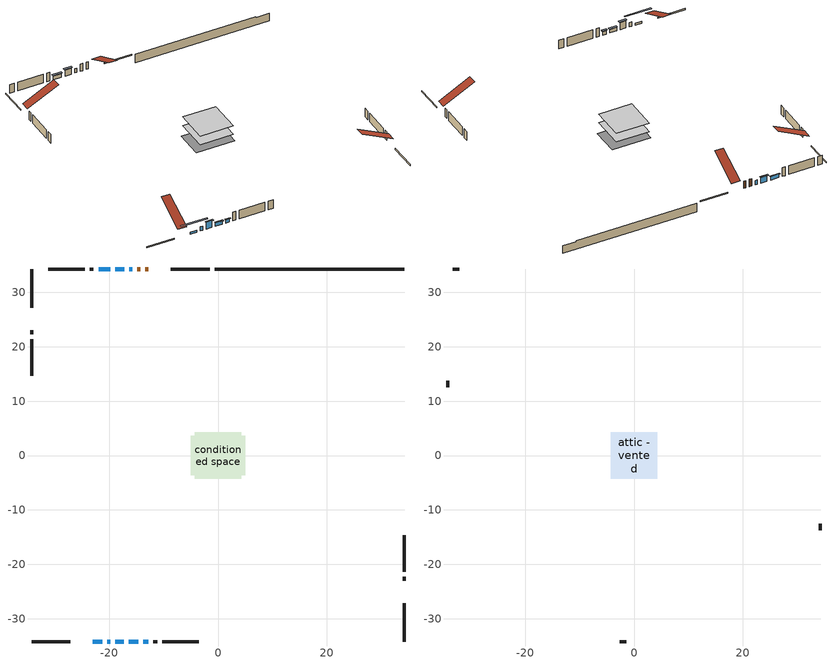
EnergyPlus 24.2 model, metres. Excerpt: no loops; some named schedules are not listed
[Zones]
conditioned space
 floor adiabatic (AdiabaticFloorConstruction): -4.31,-4.31 -4.31,4.31 4.31,4.31 4.31,-4.31 z0.61
 floor foundation (Slab1 construction): -5.05,-3.67 -5.05,3.67 5.05,3.67 5.05,-3.67 z-1.8
 wall outside (RimJoist1 construction): -1.54,34.29 -8.7,34.29 / -34.29,-34.29 -27.13,-34.29 / -34.29,34.29 -34.29,27.13 / 34.29,-34.29 34.29,-27.13 z0.61:0.91
 wall outside (AdiabaticWallConstruction 1): -12.83,34.29 -13.39,34.29 / -14.32,34.29 -14.88,34.29 z0.61:2.64
 wall outside (AdiabaticWallConstruction): -15.81,34.29 -16.34,34.29 / -20.34,-34.29 -19.81,-34.29 z0.61:1.83; -23,-34.29 -21.27,-34.29 z0.61:1.17; -17.27,34.29 -18.9,34.29 z0.61:2.31; -19.83,34.29 -21.96,34.29 z0.61:1.6; -18.88,-34.29 -17.35,-34.29 z0.61:2.64; -16.43,-34.29 -14.7,-34.29 / -13.77,-34.29 -12.8,-34.29 z0.61:1.58
 wall outside (Wall1 construction): -22.89,34.29 -23.6,34.29 / -11.88,-34.29 -11.17,-34.29 / -34.29,23 -34.29,22.29 / 34.29,-23 34.29,-22.29 z0.61:3.05
 wall outside (Wall2 construction): -24.53,34.29 -31.2,34.29 / -10.24,-34.29 -3.56,-34.29 / -34.29,21.36 -34.29,14.68 / 34.29,-21.36 34.29,-14.68 z0.61:3.05
 wall foundation (FoundationWall1 construction): -0.62,34.29,-1.8 -0.62,34.29,0.61 30.8,34.29,0.61 30.8,34.29,0.33 34.29,34.29,0.33 34.29,34.29,-1.8
 window (WindowConstruction 5): -15.81,34.29 -16.34,34.29 z0.61:1.83
 window (WindowConstruction 7): -23,-34.29 -21.27,-34.29 z0.61:1.17
 window (WindowConstruction): -17.27,34.29 -18.9,34.29 z0.61:2.31
 window (WindowConstruction 6): -20.34,-34.29 -19.81,-34.29 z0.61:1.83
 window (WindowConstruction 1): -19.83,34.29 -21.96,34.29 z0.61:1.6
 window (WindowConstruction 2): -18.88,-34.29 -17.35,-34.29 z0.61:2.64
 window (WindowConstruction 3): -16.43,-34.29 -14.7,-34.29 z0.61:1.58
 window (WindowConstruction 4): -13.77,-34.29 -12.81,-34.29 z0.61:1.58
 door (Door): -12.83,34.29 -13.39,34.29 z0.61:2.64
 door (Door 1): -14.32,34.29 -14.88,34.29 z0.61:2.64
 ceiling adiabatic (AdiabaticFloorConstruction): 4.31,-4.31 4.31,4.31 -4.31,4.31 -4.31,-4.31 z0.61
attic - vented
 floor to conditioned space (Floor1 construction Reversed): -4.31,-4.31 -4.31,4.31 4.31,4.31 4.31,-4.31 z3.05
 wall outside (Wall3 construction): -32.13,34.29 -33.36,34.29 / -2.64,-34.29 -1.41,-34.29 / -34.29,13.76 -34.29,12.53 / 34.29,-13.76 34.29,-12.53 z0.61:3.05
 roof outside (Roof1 construction): -11.91,34.29,3.05 -11.91,26.14,7.12 -9.63,26.14,7.12 -9.63,34.29,3.05; -23.92,-34.29,3.05 -23.92,-26.14,7.12 -26.2,-26.14,7.12 -26.2,-34.29,3.05; -34.29,23.92,3.05 -26.14,23.92,7.12 -26.14,26.2,7.12 -34.29,26.2,3.05; 34.29,-23.92,3.05 26.14,-23.92,7.12 26.14,-26.2,7.12 34.29,-26.2,3.05
shading: -18.63,-34.29 -25.64,-34.29 -25.64,-34.7 -18.63,-34.7 z3.81; -19.1,34.29 -17.07,34.29 -17.07,34.7 -19.1,34.7 z2.51; -22.16,34.29 -19.62,34.29 -19.62,34.7 -22.16,34.7 z1.8; -17.15,-34.29 -19.08,-34.29 -19.08,-34.7 -17.15,-34.7 z2.84; -14.5,-34.29 -16.63,-34.29 -16.63,-34.7 -14.5,-34.7 z1.78; -12.6,-34.29 -13.97,-34.29 -13.97,-34.7 -12.6,-34.7 z1.78
[Building]
Building 1: Terrain=Suburbs
[Site:Location]
Quebec Intl AP_QC: Latitude {deg}=46.8; Longitude {deg}=-71.38; Time Zone {hr}=-5; Elevation {m}=74; Keep Site Location Information=Yes
[Site:GroundTemperature:Shallow]
0.0108218, -2.24938, -2.43038, -1.3578, 2.94801, 7.23376, 10.9493, 13.303, 13.5029, 11.5886, 7.96783, 3.81355
[Site:WaterMainsTemperature]
Calculation Method=Schedule; Temperature Schedule=mains temperature schedule
[Material] Roughness=Rough; Thermal Absorptance=0.9
Name | Thickness {m} | Conductivity {W/m-K} | Density {kg/m3} | Specific Heat {J/kg-K} | Solar Absorptance | Visible Absorptance
asphalt or fiberglass shingles | 0.00635 | 0.162714 | 1121.4 | 1465.45 | 0.4 | 0.4
ceiling loosefill ins | 0.169333 | 0.0480833 | 16.02 | 1046.75 | 0.7 | 0.7
ceiling stud and cavity | 0.1397 | 0.117189 | 65.682 | 1177.47 | 0.7 | 0.7
concrete 4.0 in. | 0.1016 | 1.803125 | 2242.8 | 837.4 | 0.7 | 0.7
concrete 8.0 in. | 0.2032 | 1.803125 | 2242.8 | 837.4 | 0.7 | 0.7
door material | 0.04445 | 0.0451087 | 512.64 | 1214.23 | 0.7 | 0.7
exterior vertical ins | 0.0204263 | 0.029427 | 32.04 | 1214.23 | 0.7 | 0.7
floor covering | 0.0127 | 0.0433444 | 54.468 | 1339.84 | 0.6 | 0.6
floor rigid ins; wall rigid ins | 0.512978 | 0.029427 | 32.04 | 1214.23 | 0.7 | 0.7
floor stud and cavity | 0.1397 | 1.75129 | 37.0049 | 1207.88 | 0.7 | 0.7
furniture material conditioned space 1 | 0.1524 | 0.115458 | 640.8 | 1214.23 | 0.6 | 0.6
gypsum board | 0.0127 | 0.160291 | 801 | 837.4 | 0.6 | 0.6
gypsum board 1 | 0.0127 | 0.160291 | 801 | 837.4 | 0.7 | 0.7
osb sheathing 0.5 in. | 0.0127 | 0.115458 | 512.64 | 1214.23 | 0.7 | 0.7
osb sheathing 0.75 in. | 0.01905 | 0.115458 | 512.64 | 1214.23 | 0.7 | 0.7
osb sheathing 2.0 in. | 0.0508 | 0.115458 | 512.64 | 1214.23 | 0.7 | 0.7
rim joist stud and cavity | 0.0508 | 0.103191 | 125.044 | 1163.47 | 0.6 | 0.6
wall stud and cavity | 0.1397 | 0.0873771 | 139.0536 | 1170.24 | 0.7 | 0.7
wall stud and cavity 1 | 0.1397 | 0.0847632 | 139.0536 | 1170.24 | 0.7 | 0.7
wall stud and cavity 2 | 0.0889 | 6.1454 | 50.32683 | 1063.81 | 0.6 | 0.6
wall stud and cavity 3 | 0.0889 | 0.380278 | 52.3479 | 1209.89 | 0.7 | 0.7
wall stud and cavity 4 | 0.0889 | 0.391764 | 83.0341 | 1211.67 | 0.7 | 0.7
wood siding | 0.0254 | 0.102417 | 544.68 | 1172.36 | 0.4 | 0.4
wood siding 1 | 0.00254 | 0.102417 | 544.68 | 1172.36 | 0.4 | 0.4
wood siding 2; wood siding 3; wood siding 4 | 0.0254 | 0.102417 | 544.68 | 1172.36 | 0.7 | 0.7
[WindowMaterial:SimpleGlazingSystem]
Name | U-Factor {W/m2-K} | Solar Heat Gain Coefficient
WindowMaterial | 2.79244 | 0.64
WindowMaterial 1 | 2.78052 | 0.57
WindowMaterial 2 | 2.82878 | 0.58
WindowMaterial 3 | 2.77711 | 0.55
WindowMaterial 4 | 2.779381 | 0.56
WindowMaterial 5 | 2.98152 | 0.61
WindowMaterial 6 | 2.759508 | 0.44
[Construction]
AdiabaticFloorConstruction: floor stud and cavity, floor rigid ins, osb sheathing 0.75 in., floor covering
AdiabaticWallConstruction: wood siding 3, wall rigid ins, wall stud and cavity 3, gypsum board
AdiabaticWallConstruction 1: wood siding 4, wall rigid ins, wall stud and cavity 3, gypsum board
Door; Door 1: door material
Floor1 construction Reversed: gypsum board, ceiling stud and cavity, ceiling loosefill ins
FoundationWall1 construction: concrete 8.0 in., gypsum board 1
furniture construction conditioned space 1: furniture material conditioned space 1
PartitionWallConstruction: gypsum board, wall stud and cavity 4, gypsum board
RimJoist1 construction: wood siding 2, osb sheathing 2.0 in., rim joist stud and cavity
Roof1 construction: asphalt or fiberglass shingles
Slab1 construction: concrete 4.0 in.
Wall1 construction: wood siding, osb sheathing 0.5 in., wall stud and cavity, gypsum board
Wall2 construction: wood siding, osb sheathing 0.5 in., wall stud and cavity 1, gypsum board
Wall3 construction: wood siding 1, wall stud and cavity 2
WindowConstruction: WindowMaterial
WindowConstruction 1: WindowMaterial 1
WindowConstruction 2: WindowMaterial 2
WindowConstruction 3: WindowMaterial 3
WindowConstruction 4: WindowMaterial 4
WindowConstruction 5; WindowConstruction 6: WindowMaterial 5
WindowConstruction 7: WindowMaterial 6
[Zone] Multiplier=1; Part of Total Floor Area=Yes
Name | Volume {m3}
attic - vented | 47.6687
conditioned space | 370.2
[Space]
Name | Zone | Volume {m3}
attic - vented 1 | attic - vented | 47.6687
conditioned space 1 | conditioned space | 370.2
[ZoneInfiltration:EffectiveLeakageArea]
infil attic - vented 1: Zone or Space=attic - vented 1; Schedule=Always On Discrete; Effective Air Leakage Area {cm2}=2740.8; Stack Coefficient=0.000452868; Wind Coefficient=1.43782e-05
[ZoneMixing]
whole house fan mix: Zone or Space=attic - vented; Schedule=Always On Continuous; Design Flow Rate Calculation Method=Flow/Zone; Design Flow Rate {m3/s}=0; Source Zone or Space=conditioned space
[SurfaceProperty:ExposedFoundationPerimeter]
Slab1: Exposed Perimeter Calculation Method=TotalExposedPerimeter; Total Exposed Perimeter {m}=34.901
[InternalMass] Zone or ZoneList=conditioned space; Space or SpaceList=conditioned space 1
Name | Construction | Surface Area {m2}
furniture mass conditioned space 1 | furniture construction conditioned space 1 | 59.3719
partition wall mass | PartitionWallConstruction | 148.43
[Lights]
interior lighting: Zone or ZoneList or Space or SpaceList=conditioned space 1; Schedule=interior lighting schedule; Design Level Calculation Method=LightingLevel; Lighting Level {W}=343.2; Return Air Fraction=0; Fraction Radiant=0.6; Fraction Visible=0.2; Fraction Replaceable=1
[People]
occupants: Zone or ZoneList or Space or SpaceList=conditioned space 1; Number of People Schedule=occupants schedule; Number of People Calculation Method=People; Number of People=3; Fraction Radiant=0.314171; Sensible Heat Fraction=0.56303; Activity Level Schedule=occupants activity schedule; Carbon Dioxide Generation Rate {m3/s-W}=0; Enable ASHRAE 55 Comfort Warnings=No; Mean Radiant Temperature Calculation Type=EnclosureAveraged
[ElectricEquipment] Zone or ZoneList or Space or SpaceList=conditioned space 1; Design Level Calculation Method=EquipmentLevel
Name | Schedule | Design Level {W} | Fraction Latent | Fraction Radiant | Fraction Lost
clothes dryer | clothes dryer schedule | 140.772 | 0.015 | 0.081 | 0.85
clothes washer | clothes washer schedule | 32.1985 | 0.03 | 0.162 | 0.7
cooking range | cooking range schedule | 215.147 | 0.08 | 0.432 | 0.2
dishwasher | dishwasher schedule | 66.8632 | 0.3 | 0.18 | 0.4
fridge | fridge schedule | 72.9452 | 0 | 0.6 | 0
mech vent bath fan 0 | mech vent bath fan 0 schedule | 50.2 | 0 | 0 | 1
mech vent house fan | mech vent house fan schedule | 14.1667 | 0 | 0 | 1
mech vent house fan cfis | mech vent house fan cfis schedule | 0 | 0 | 0 | 0
mech vent range fan 0 | mech vent range fan 0 schedule | 57 | 0 | 0 | 1
misc plug loads | misc plug loads schedule | 494.7 | 0.045 | 0.513 | 0.1
whole house fan | Always On Discrete | 0 | 0 | 0 | 1
[OtherEquipment] Zone or ZoneList or Space or SpaceList=conditioned space 1; Design Level Calculation Method=EquipmentLevel
Name | Fuel Type | Schedule | Design Level {W} | Fraction Latent | Fraction Radiant | Fraction Lost
clothes dryer 1 | Electricity | clothes dryer schedule | 0 | 0.015 | 0.081 | 0.85
cooking range 1 | Electricity | cooking range schedule | 0 | 0.08 | 0.432 | 0.2
general water use latent | None | general water use schedule | 62.594 | 1 | 0 | 0
general water use sensible | None | general water use schedule | -61.6891 | 0 | 0.6 | 0
mech vent house fan latent load | None | Always On Discrete | 0 | 1 | 0 | 0
mech vent house fan sensible load | None | Always On Discrete | 0 | 0 | 0 | 0
water heater energy adjustment1 | Electricity | Always On Discrete | 0.01 | 0 | 0 | 1
[ZoneInfiltration:DesignFlowRate] Zone or ZoneList or Space or SpaceList=conditioned space 1; Schedule=Always On Discrete; Design Flow Rate Calculation Method=Flow/Zone; Design Flow Rate {m3/s}=0
infil flow; natural vent flow; whole house fan flow
[AvailabilityManager:Scheduled]
furnace airloop Availability Manager: Schedule=Always On Discrete
[Foundation:Kiva]
Foundation Kiva 1: Initial Indoor Air Temperature {C}=18; Wall Height Above Grade {m}=0.609996; Wall Depth Below Slab {m}=0.2032; Custom Block Material Name 1=exterior vertical ins; Custom Block Depth 1 {m}=2.40999; Custom Block X Position 1 {m}=0.2159; Custom Block Z Position 1 {m}=0
[Foundation:Kiva:Settings]
Soil Conductivity {W/m-K}=0.849921; Soil Density {kg/m3}=1842.3; Soil Specific Heat {J/kg-K}=418.7; Ground Solar Absorptivity=0.9; Ground Thermal Absorptivity=0.9; Ground Surface Roughness {m}=0.03; Far-Field Width {m}=40; Deep-Ground Boundary Condition=ZeroFlux; Deep-Ground Depth {m}=40; Minimum Cell Dimension {m}=0.2; Maximum Cell Growth Coefficient=3; Simulation Timestep=Timestep
[Exterior:Lights]
exterior lighting: Schedule=exterior lighting schedule; Design Level {W}=75.6
[EnergyManagementSystem:GlobalVariable]
furnace_airloop_Fan_RTF
infil_program_Qfan
infil_program_Qinf
natural_vent_program_Qnv
natural_vent_program_Qwhf
[EnergyManagementSystem:Sensor]
Name | Output:Variable or Output:Meter Index Key | Output:Variable or Output:Meter
airflow_gain | infil flow | Infiltration Sensible Heat Gain Energy
airflow_gain_1 | natural vent flow | Infiltration Sensible Heat Gain Energy
airflow_gain_2 | whole house fan flow | Infiltration Sensible Heat Gain Energy
airflow_loss | infil flow | Infiltration Sensible Heat Loss Energy
airflow_loss_1 | natural vent flow | Infiltration Sensible Heat Loss Energy
airflow_loss_2 | whole house fan flow | Infiltration Sensible Heat Loss Energy
clg_load_cond |  | Cooling:EnergyTransfer:Zone:CONDITIONED SPACE
clg_sp_s; clg_sp_s_1 | cooling setpoint | Schedule Value
clothes_dryer_exhaust_0_sch_s | clothes dryer exhaust 0 schedule | Schedule Value
cool_season | cooling season schedule | Schedule Value
htg_load_cond |  | Heating:EnergyTransfer:Zone:CONDITIONED SPACE
htg_sp_s; htg_sp_s_1 | heating setpoint | Schedule Value
ig_ee_conv | clothes dryer | Electric Equipment Convective Heating Energy
ig_ee_conv_2 | cooking range | Electric Equipment Convective Heating Energy
ig_ee_conv_4 | fridge | Electric Equipment Convective Heating Energy
ig_ee_conv_5 | misc plug loads | Electric Equipment Convective Heating Energy
ig_ee_conv_6 | whole house fan | Electric Equipment Convective Heating Energy
ig_ee_rad | clothes dryer | Electric Equipment Radiant Heating Energy
ig_ee_rad_2 | cooking range | Electric Equipment Radiant Heating Energy
ig_ee_rad_4 | fridge | Electric Equipment Radiant Heating Energy
ig_ee_rad_5 | misc plug loads | Electric Equipment Radiant Heating Energy
ig_ee_rad_6 | whole house fan | Electric Equipment Radiant Heating Energy
ig_lgt_conv | interior lighting | Lights Convective Heating Energy
ig_lgt_rad | interior lighting | Lights Radiant Heating Energy
ig_lgt_vis | interior lighting | Lights Visible Radiation Heating Energy
ig_oe_conv | clothes dryer 1 | Other Equipment Convective Heating Energy
ig_oe_conv_1 | cooking range 1 | Other Equipment Convective Heating Energy
ig_oe_conv_2 | general water use latent | Other Equipment Convective Heating Energy
ig_oe_conv_3 | general water use sensible | Other Equipment Convective Heating Energy
ig_oe_conv_4 | water heater energy adjustment1 | Other Equipment Convective Heating Energy
ig_oe_rad | clothes dryer 1 | Other Equipment Radiant Heating Energy
ig_oe_rad_1 | cooking range 1 | Other Equipment Radiant Heating Energy
ig_oe_rad_2 | general water use latent | Other Equipment Radiant Heating Energy
ig_oe_rad_3 | general water use sensible | Other Equipment Radiant Heating Energy
ig_oe_rad_4 | water heater energy adjustment1 | Other Equipment Radiant Heating Energy
ig_ppl_conv | occupants | People Convective Heating Energy
ig_ppl_rad | occupants | People Radiant Heating Energy
im_conv | furniture mass conditioned space 1 | Surface Inside Face Convection Heat Gain Energy
im_conv_1 | partition wall mass | Surface Inside Face Convection Heat Gain Energy
im_ig | furniture mass conditioned space 1 | Surface Inside Face Internal Gains Radiation Heat Gain Energy
im_ig_1 | partition wall mass | Surface Inside Face Internal Gains Radiation Heat Gain Energy
im_lgt | furniture mass conditioned space 1 | Surface Inside Face Lights Radiation Heat Gain Energy
im_lgt_1 | partition wall mass | Surface Inside Face Lights Radiation Heat Gain Energy
im_sol | furniture mass conditioned space 1 | Surface Inside Face Solar Radiation Heat Gain Energy
im_sol_1 | partition wall mass | Surface Inside Face Solar Radiation Heat Gain Energy
im_surf | furniture mass conditioned space 1 | Surface Inside Face Net Surface Thermal Radiation Heat Gain Energy
im_surf_1 | partition wall mass | Surface Inside Face Net Surface Thermal Radiation Heat Gain Energy
mech_vent_bath_fan_0_sch_s | mech vent bath fan 0 schedule | Schedule Value
mech_vent_range_fan_0_sch_s | mech vent range fan 0 schedule | Schedule Value
mv_conv | mech vent bath fan 0 | Electric Equipment Convective Heating Energy
mv_conv_1 | mech vent house fan | Electric Equipment Convective Heating Energy
mv_conv_2 | mech vent house fan cfis | Electric Equipment Convective Heating Energy
mv_conv_3 | mech vent range fan 0 | Electric Equipment Convective Heating Energy
mv_conv_4 | mech vent house fan latent load | Other Equipment Convective Heating Energy
mv_conv_5 | mech vent house fan sensible load | Other Equipment Convective Heating Energy
mv_rad | mech vent bath fan 0 | Electric Equipment Radiant Heating Energy
mv_rad_1 | mech vent house fan | Electric Equipment Radiant Heating Energy
mv_rad_2 | mech vent house fan cfis | Electric Equipment Radiant Heating Energy
mv_rad_3 | mech vent range fan 0 | Electric Equipment Radiant Heating Energy
mv_rad_4 | mech vent house fan latent load | Other Equipment Radiant Heating Energy
mv_rad_5 | mech vent house fan sensible load | Other Equipment Radiant Heating Energy
natural_vent_s | natural vent schedule | Schedule Value
out_pb_s |  | Site Outdoor Air Barometric Pressure
out_wt_s |  | Site Outdoor Air Humidity Ratio
site_vw_s |  | Site Wind Speed
ss_back_out | Window1 | Surface Window Shortwave from Zone Back Out Window Heat Transfer Rate
ss_back_out_1 | Window10 | Surface Window Shortwave from Zone Back Out Window Heat Transfer Rate
ss_back_out_2 | Window2 | Surface Window Shortwave from Zone Back Out Window Heat Transfer Rate
ss_back_out_3 | Window3 | Surface Window Shortwave from Zone Back Out Window Heat Transfer Rate
ss_back_out_4 | Window4 | Surface Window Shortwave from Zone Back Out Window Heat Transfer Rate
ss_back_out_5 | Window6 | Surface Window Shortwave from Zone Back Out Window Heat Transfer Rate
ss_back_out_6 | Window7 | Surface Window Shortwave from Zone Back Out Window Heat Transfer Rate
ss_back_out_7 | Window9 | Surface Window Shortwave from Zone Back Out Window Heat Transfer Rate
ss_conv | Door1 | Surface Inside Face Convection Heat Gain Energy
ss_conv_1 | Door2 | Surface Inside Face Convection Heat Gain Energy
ss_conv_2 | Window1 | Surface Inside Face Convection Heat Gain Energy
ss_conv_3 | Window10 | Surface Inside Face Convection Heat Gain Energy
ss_conv_4 | Window2 | Surface Inside Face Convection Heat Gain Energy
ss_conv_5 | Window3 | Surface Inside Face Convection Heat Gain Energy
ss_conv_6 | Window4 | Surface Inside Face Convection Heat Gain Energy
ss_conv_7 | Window6 | Surface Inside Face Convection Heat Gain Energy
ss_conv_8 | Window7 | Surface Inside Face Convection Heat Gain Energy
ss_conv_9 | Window9 | Surface Inside Face Convection Heat Gain Energy
ss_ig | Door1 | Surface Inside Face Internal Gains Radiation Heat Gain Energy
ss_ig_1 | Door2 | Surface Inside Face Internal Gains Radiation Heat Gain Energy
ss_ig_2 | Window1 | Surface Inside Face Internal Gains Radiation Heat Gain Energy
ss_ig_3 | Window10 | Surface Inside Face Internal Gains Radiation Heat Gain Energy
ss_ig_4 | Window2 | Surface Inside Face Internal Gains Radiation Heat Gain Energy
ss_ig_5 | Window3 | Surface Inside Face Internal Gains Radiation Heat Gain Energy
ss_ig_6 | Window4 | Surface Inside Face Internal Gains Radiation Heat Gain Energy
ss_ig_7 | Window6 | Surface Inside Face Internal Gains Radiation Heat Gain Energy
ss_ig_8 | Window7 | Surface Inside Face Internal Gains Radiation Heat Gain Energy
ss_ig_9 | Window9 | Surface Inside Face Internal Gains Radiation Heat Gain Energy
ss_lgt | Door1 | Surface Inside Face Lights Radiation Heat Gain Energy
ss_lgt_1 | Door2 | Surface Inside Face Lights Radiation Heat Gain Energy
ss_sol | Door1 | Surface Inside Face Solar Radiation Heat Gain Energy
ss_sol_1 | Door2 | Surface Inside Face Solar Radiation Heat Gain Energy
ss_surf | Door1 | Surface Inside Face Net Surface Thermal Radiation Heat Gain Energy
ss_surf_1 | Door2 | Surface Inside Face Net Surface Thermal Radiation Heat Gain Energy
ss_surf_2 | Window1 | Surface Inside Face Net Surface Thermal Radiation Heat Gain Energy
ss_surf_3 | Window10 | Surface Inside Face Net Surface Thermal Radiation Heat Gain Energy
ss_surf_4 | Window2 | Surface Inside Face Net Surface Thermal Radiation Heat Gain Energy
ss_surf_5 | Window3 | Surface Inside Face Net Surface Thermal Radiation Heat Gain Energy
ss_surf_6 | Window4 | Surface Inside Face Net Surface Thermal Radiation Heat Gain Energy
ss_surf_7 | Window6 | Surface Inside Face Net Surface Thermal Radiation Heat Gain Energy
ss_surf_8 | Window7 | Surface Inside Face Net Surface Thermal Radiation Heat Gain Energy
ss_surf_9 | Window9 | Surface Inside Face Net Surface Thermal Radiation Heat Gain Energy
ss_trans_in | Window1 | Surface Window Transmitted Solar Radiation Rate
ss_trans_in_1 | Window10 | Surface Window Transmitted Solar Radiation Rate
ss_trans_in_2 | Window2 | Surface Window Transmitted Solar Radiation Rate
ss_trans_in_3 | Window3 | Surface Window Transmitted Solar Radiation Rate
ss_trans_in_4 | Window4 | Surface Window Transmitted Solar Radiation Rate
ss_trans_in_5 | Window6 | Surface Window Transmitted Solar Radiation Rate
ss_trans_in_6 | Window7 | Surface Window Transmitted Solar Radiation Rate
ss_trans_in_7 | Window9 | Surface Window Transmitted Solar Radiation Rate
ss_trans_out | Window1 | Surface Inside Face Initial Transmitted Diffuse Transmitted Out Window Solar Radiation Rate
ss_trans_out_1 | Window10 | Surface Inside Face Initial Transmitted Diffuse Transmitted Out Window Solar Radiation Rate
ss_trans_out_2 | Window2 | Surface Inside Face Initial Transmitted Diffuse Transmitted Out Window Solar Radiation Rate
ss_trans_out_3 | Window3 | Surface Inside Face Initial Transmitted Diffuse Transmitted Out Window Solar Radiation Rate
ss_trans_out_4 | Window4 | Surface Inside Face Initial Transmitted Diffuse Transmitted Out Window Solar Radiation Rate
ss_trans_out_5 | Window6 | Surface Inside Face Initial Transmitted Diffuse Transmitted Out Window Solar Radiation Rate
ss_trans_out_6 | Window7 | Surface Inside Face Initial Transmitted Diffuse Transmitted Out Window Solar Radiation Rate
ss_trans_out_7 | Window9 | Surface Inside Face Initial Transmitted Diffuse Transmitted Out Window Solar Radiation Rate
s_conv | Floor1 | Surface Inside Face Convection Heat Gain Energy
s_conv_1 | FoundationWall1 | Surface Inside Face Convection Heat Gain Energy
s_conv_10 | Wall1:180 | Surface Inside Face Convection Heat Gain Energy
s_conv_11 | Wall1:270 | Surface Inside Face Convection Heat Gain Energy
s_conv_12 | Wall1:90 | Surface Inside Face Convection Heat Gain Energy
s_conv_13 | Wall2:0 | Surface Inside Face Convection Heat Gain Energy
s_conv_14 | Wall2:180 | Surface Inside Face Convection Heat Gain Energy
s_conv_15 | Wall2:270 | Surface Inside Face Convection Heat Gain Energy
s_conv_16 | Wall2:90 | Surface Inside Face Convection Heat Gain Energy
s_conv_2 | inferred conditioned ceiling | Surface Inside Face Convection Heat Gain Energy
s_conv_3 | inferred conditioned floor | Surface Inside Face Convection Heat Gain Energy
s_conv_4 | RimJoist1:0 | Surface Inside Face Convection Heat Gain Energy
s_conv_5 | RimJoist1:180 | Surface Inside Face Convection Heat Gain Energy
s_conv_6 | RimJoist1:270 | Surface Inside Face Convection Heat Gain Energy
s_conv_7 | RimJoist1:90 | Surface Inside Face Convection Heat Gain Energy
s_conv_8 | Slab1 | Surface Inside Face Convection Heat Gain Energy
s_conv_9 | Wall1:0 | Surface Inside Face Convection Heat Gain Energy
s_ig | Floor1 | Surface Inside Face Internal Gains Radiation Heat Gain Energy
s_ig_1 | FoundationWall1 | Surface Inside Face Internal Gains Radiation Heat Gain Energy
s_ig_10 | Wall1:180 | Surface Inside Face Internal Gains Radiation Heat Gain Energy
s_ig_11 | Wall1:270 | Surface Inside Face Internal Gains Radiation Heat Gain Energy
s_ig_12 | Wall1:90 | Surface Inside Face Internal Gains Radiation Heat Gain Energy
s_ig_13 | Wall2:0 | Surface Inside Face Internal Gains Radiation Heat Gain Energy
s_ig_14 | Wall2:180 | Surface Inside Face Internal Gains Radiation Heat Gain Energy
s_ig_15 | Wall2:270 | Surface Inside Face Internal Gains Radiation Heat Gain Energy
s_ig_16 | Wall2:90 | Surface Inside Face Internal Gains Radiation Heat Gain Energy
s_ig_2 | inferred conditioned ceiling | Surface Inside Face Internal Gains Radiation Heat Gain Energy
s_ig_3 | inferred conditioned floor | Surface Inside Face Internal Gains Radiation Heat Gain Energy
s_ig_4 | RimJoist1:0 | Surface Inside Face Internal Gains Radiation Heat Gain Energy
s_ig_5 | RimJoist1:180 | Surface Inside Face Internal Gains Radiation Heat Gain Energy
s_ig_6 | RimJoist1:270 | Surface Inside Face Internal Gains Radiation Heat Gain Energy
s_ig_7 | RimJoist1:90 | Surface Inside Face Internal Gains Radiation Heat Gain Energy
s_ig_8 | Slab1 | Surface Inside Face Internal Gains Radiation Heat Gain Energy
s_ig_9 | Wall1:0 | Surface Inside Face Internal Gains Radiation Heat Gain Energy
s_lgt | Floor1 | Surface Inside Face Lights Radiation Heat Gain Energy
s_lgt_1 | FoundationWall1 | Surface Inside Face Lights Radiation Heat Gain Energy
s_lgt_10 | Wall1:180 | Surface Inside Face Lights Radiation Heat Gain Energy
s_lgt_11 | Wall1:270 | Surface Inside Face Lights Radiation Heat Gain Energy
s_lgt_12 | Wall1:90 | Surface Inside Face Lights Radiation Heat Gain Energy
s_lgt_13 | Wall2:0 | Surface Inside Face Lights Radiation Heat Gain Energy
s_lgt_14 | Wall2:180 | Surface Inside Face Lights Radiation Heat Gain Energy
